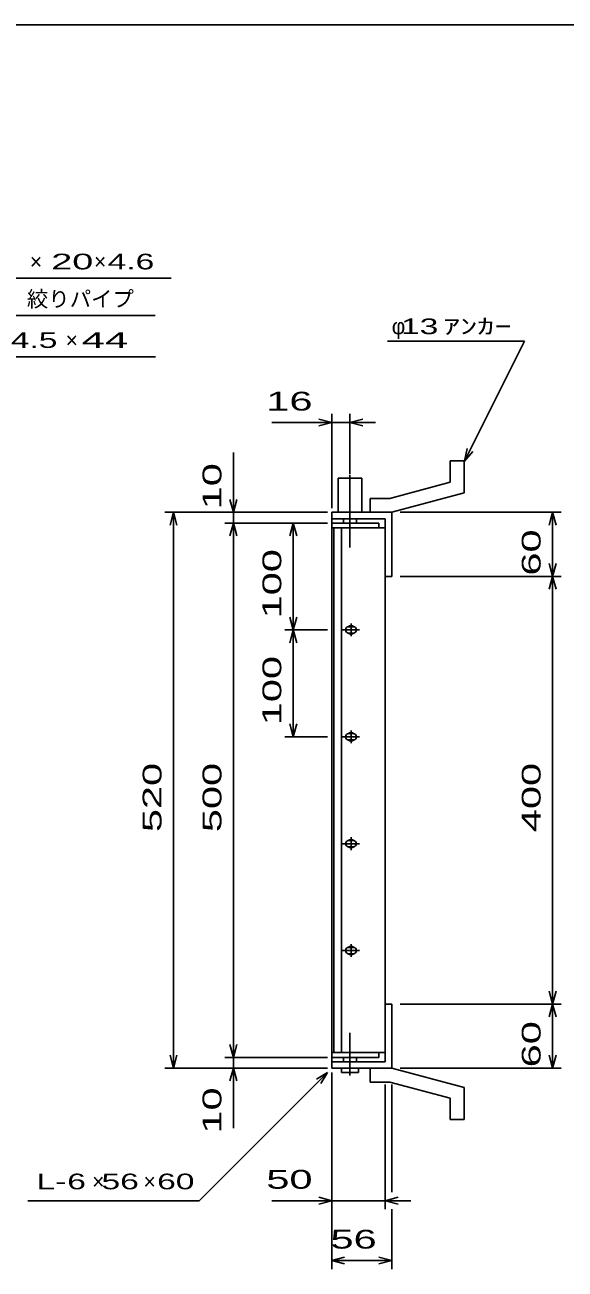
# Model space of a CAD drawing. Units: millimetres, scale not verified. Extents: x -1456 to 1389, y -1026 to 839.
# Drawn here: x -416 to 89, y -325 to 839 of the extents above; entities that cross this region are included whole.
import ezdxf
from ezdxf.enums import TextEntityAlignment as Align

# ---------------------------------------------------------------- set-up
doc = ezdxf.new("R2010")
doc.units = ezdxf.units.MM
doc.header["$LTSCALE"] = 8
doc.linetypes.add('LONG_DASHED_DOTTED', pattern=[15.25, 12, -1.5, 0.25, -1.5])
for name, color, linetype, lineweight in [('0_2', 150, 'Continuous', 25), ('16', 3, 'Continuous', 25), ('19', 6, 'Continuous', 25), ('22', 2, 'Continuous', 25)]:
    doc.layers.add(name, color=color, linetype=linetype, lineweight=lineweight)
doc.styles.add('ベクトル', font='')
doc.styles.get('ベクトル').set_extended_font_data('ベクトル')

msp = doc.modelspace()

# ---------------------------------------------------------------- linework, layer by layer
at = {"layer": '0_2'}
msp.add_line((-1379.2, 838.8), (1388.8, 838.8), dxfattribs=at)
at = {"layer": '16'}
for p, q in [((-85, 372.8), (-129, 372.8)), ((-129, 372.8), (-129, 368.3)), ((-85, 368.3), (-85, 372.8)), ((-129, 368.3), (-85, 368.3)), ((-129, 368.3), (-129, -122.7)), ((-79, 368.3), (-129, 368.3)), ((-127, 368.3), (-127, -122.7)), ((-120, -122.7), (-120, 368.3)), ((-79, -122.7), (-79, 368.3)), ((-119, 272.8), (-103, 272.8)), ((-109, 275.8), (-113, 275.8)), ((-113, 269.8), (-109, 269.8)), ((-111, 278.8), (-111, 266.8)), ((-109, 175.8), (-113, 175.8)), ((-111, 178.8), (-111, 166.8)), ((-119, 172.8), (-103, 172.8)), ((-113, 169.8), (-109, 169.8)), ((-119, 72.8), (-103, 72.8)), ((-109, 75.8), (-113, 75.8)), ((-111, 78.8), (-111, 66.8)), ((-113, 69.8), (-109, 69.8)), ((-111, -21.2), (-111, -33.2)), ((-119, -27.2), (-103, -27.2)), ((-109, -24.2), (-113, -24.2)), ((-113, -30.2), (-109, -30.2)), ((-129, -122.7), (-85, -122.7)), ((-129, -127.2), (-129, -122.7)), ((-129, -122.7), (-79, -122.7)), ((-85, -127.2), (-129, -127.2)), ((-85, -122.7), (-85, -127.2))]:
    msp.add_line(p, q, dxfattribs=at)
for centre, radius, start, end in [((-113, 272.8), 3, 90, 270), ((-111, 272.8), 4, 46.6, 133.4), ((-111, 272.8), 4, 226.6, 313.4), ((-109, 272.8), 3, 270, 90), ((-113, 172.8), 3, 90, 270), ((-111, 172.8), 4, 46.6, 133.4), ((-109, 172.8), 3, 270, 90), ((-111, 172.8), 4, 226.6, 313.4), ((-113, 72.8), 3, 90, 270), ((-111, 72.8), 4, 46.6, 133.4), ((-111, 72.8), 4, 226.6, 313.4), ((-109, 72.8), 3, 270, 90), ((-111, -27.2), 4, 46.6, 133.4), ((-113, -27.2), 3, 90, 270), ((-111, -27.2), 4, 226.6, 313.4), ((-109, -27.2), 3, 270, 90)]:
    msp.add_arc(centre, radius, start, end, dxfattribs=at)
at = {"layer": '19'}
for p, q in [((-18.39, 430.92), (-5.39, 430.92)), ((-18.39, 410.9), (-18.39, 430.92)), ((-5.39, 400.92), (-5.39, 430.92)), ((-123, 382.8), (-123, 414.8)), ((-123, 414.8), (-101, 414.8)), ((-101, 414.8), (-101, 382.8)), ((-18.39, 410.9), (-74.72, 395.81)), ((-93.01, 395.81), (-74.72, 395.81)), ((-93.01, 382.81), (-93.01, 395.81)), ((-73, 382.8), (-5.39, 400.92)), ((-129, 372.8), (-129, 382.8)), ((-129, 376.8), (-129, 382.8)), ((-129, 382.8), (-73, 382.8)), ((-79, 376.8), (-129, 376.8)), ((-118, 372.8), (-118, 376.8)), ((-106, 376.8), (-106, 372.8)), ((-93, 382.8), (-73, 382.8)), ((-79, 322.8), (-79, 376.8)), ((-73, 382.8), (-73, 322.8)), ((-73, 322.8), (-79, 322.8)), ((-73, -77.2), (-79, -77.2)), ((-79, -77.2), (-79, -131.2)), ((-73, -137.2), (-73, -77.2)), ((-129, -131.2), (-129, -121.2)), ((-118, -127.2), (-118, -131.2)), ((-106, -131.2), (-106, -127.2)), ((-129, -131.2), (-129, -137.2)), ((-79, -131.2), (-129, -131.2)), ((-129, -137.2), (-73, -137.2)), ((-120, -137.2), (-120, -141.2)), ((-104, -141.2), (-104, -137.2)), ((-93.01, -150.21), (-93.01, -137.21)), ((-93, -137.2), (-73, -137.2)), ((-73, -137.2), (-5.39, -155.32)), ((-120, -141.2), (-104, -141.2)), ((-93.01, -150.21), (-74.72, -150.21)), ((-18.39, -165.3), (-74.72, -150.21)), ((-5.39, -185.32), (-5.39, -155.32)), ((-18.39, -185.32), (-18.39, -165.3)), ((-18.39, -185.32), (-5.39, -185.32))]:
    msp.add_line(p, q, dxfattribs=at)
at = {"layer": '19', "linetype": 'LONG_DASHED_DOTTED'}
for p, q in [((-112, 417.8), (-112, 349.8)), ((-112, -144.2), (-112, -104.2))]:
    msp.add_line(p, q, dxfattribs=at)
at = {"layer": '22', "color": 4}
for p, q in [((-663.25, 601.8), (-279.25, 601.8)), ((-646, 566.8), (-294, 566.8)), ((-77, 542.8), (51, 542.8)), ((-5, 430.8), (51, 542.8)), ((-629.8, 528.3), (-293.8, 528.3)), ((-185, 466.8), (-129, 466.8)), ((-129, 466.8), (-141, 470)), ((-141, 463.6), (-129, 466.8)), ((-129, 386.8), (-129, 474.8)), ((-129, 466.8), (-112, 466.8)), ((-112, 418.8), (-112, 474.8)), ((-112, 466.8), (-100, 470)), ((-100, 463.6), (-112, 466.8)), ((-112, 466.8), (-88, 466.8)), ((-5, 430.8), (-2.6, 442.48)), ((-221, 382.8), (-221, 438.8)), ((-5, 430.8), (3, 439.6)), ((-221, 382.8), (-224.2, 394.8)), ((-217.8, 394.8), (-221, 382.8)), ((-285, 382.8), (-133, 382.8)), ((-280.2, 370.8), (-277, 382.8)), ((-273.8, 370.8), (-277, 382.8)), ((-277, -137.2), (-277, 382.8)), ((-133, 382.8), (-229, 382.8)), ((-229, 372.8), (-133, 372.8)), ((-224.2, 360.8), (-221, 372.8)), ((-221, 382.8), (-221, 372.8)), ((-217.8, 360.8), (-221, 372.8)), ((-221, -127.2), (-221, 372.8)), ((-133, 372.8), (-173, 372.8)), ((-165, 372.8), (-168.2, 360.8)), ((-161.8, 360.8), (-165, 372.8)), ((-165, 372.8), (-165, 272.8)), ((-65, 382.8), (85.4, 382.8)), ((74.2, 370.8), (77.4, 382.8)), ((80.6, 370.8), (77.4, 382.8)), ((77.4, 322.8), (77.4, 382.8)), ((77.4, 322.8), (74.2, 334.8)), ((77.4, 322.8), (80.6, 334.8)), ((-65, 322.8), (85.4, 322.8)), ((74.2, 310.8), (77.4, 322.8)), ((80.6, 310.8), (77.4, 322.8)), ((77.4, -77.2), (77.4, 322.8)), ((-165, 272.8), (-168.2, 284.8)), ((-161.8, 284.8), (-165, 272.8)), ((-173, 272.8), (-133, 272.8)), ((-165, 272.8), (-168.2, 260.8)), ((-161.8, 260.8), (-165, 272.8)), ((-165, 272.8), (-165, 172.8)), ((-165, 172.8), (-168.2, 184.8)), ((-161.8, 184.8), (-165, 172.8)), ((-173, 172.8), (-133, 172.8)), ((77.4, -77.2), (74.2, -65.2)), ((77.4, -77.2), (80.6, -65.2)), ((-65, -77.2), (85.4, -77.2)), ((74.2, -89.2), (77.4, -77.2)), ((80.6, -89.2), (77.4, -77.2)), ((77.4, -137.2), (77.4, -77.2)), ((-221, -127.2), (-224.2, -115.2)), ((-221, -127.2), (-217.8, -115.2)), ((-277, -137.2), (-280.2, -125.2)), ((-277, -137.2), (-273.8, -125.2)), ((-229, -127.2), (-133, -127.2)), ((-221, -137.2), (-221, -127.2)), ((77.4, -137.2), (74.2, -125.2)), ((77.4, -137.2), (80.6, -125.2)), ((-285, -137.2), (-133, -137.2)), ((-229, -137.2), (-133, -137.2)), ((-224.2, -149.2), (-221, -137.2)), ((-217.8, -149.2), (-221, -137.2)), ((-221, -193.2), (-221, -137.2)), ((-65, -137.2), (85.4, -137.2)), ((-253, -261.2), (-133, -141.2)), ((-143.4, -147.6), (-133, -141.2)), ((-139.4, -151.6), (-133, -141.2)), ((-129, -269.2), (-129, -141.2)), ((-129, -325.2), (-129, -141.2)), ((-79, -269.2), (-79, -152.6)), ((-73, -253.2), (-73, -152.6)), ((-413, -261.2), (-253, -261.2)), ((-185, -261.2), (-129, -261.2)), ((-129, -261.2), (-141, -258)), ((-141, -264.4), (-129, -261.2)), ((-129, -261.2), (-79, -261.2)), ((-79, -261.2), (-67, -258)), ((-67, -264.4), (-79, -261.2)), ((-79, -261.2), (-55, -261.2)), ((-73, -325.2), (-73, -269.2)), ((-129, -317.2), (-117, -314)), ((-73, -317.2), (-85, -314)), ((-117, -320.4), (-129, -317.2)), ((-129, -317.2), (-73, -317.2)), ((-85, -320.4), (-73, -317.2))]:
    msp.add_line(p, q, dxfattribs=at)

# ---------------------------------------------------------------- texts
at = {"layer": '22', "style": 'ベクトル'}
for s, p in [('×', (-411.25, 617.4)), ('×', (-351.25, 617.4)), ('絞りパイプ', (-414, 582.4)), ('φ', (-73, 556.8)), ('×', (-377.8, 543.9)), ('×', (-353, -243.2)), ('×', (-305, -243.2))]:
    msp.add_text(s, height=14.66, dxfattribs=at).set_placement(p, align=Align.MIDDLE_LEFT)
for s, height, width, p in [('20', 14.66, 1.8, (-391.25, 617.4)), (' 4.6 ', 14.66, 1.6, (-347.25, 617.4)), (' 13 ', 14.66, 1.6, (-73, 556.8)), ('ｱﾝｶｰ', 14.66, 1.6, (-25, 556.8)), (' 4.5 ', 14.66, 1.6, (-437.8, 543.9)), (' 44 ', 14.66, 2, (-373.8, 543.9)), (' 16 ', 17.6, 1.65, (-201, 486.8)), (' 50 ', 17.6, 1.65, (-201, -241.2)), ('L-', 14.66, 1.6, (-405, -243.2)), (' 6 ', 14.66, 1.6, (-385, -243.2)), (' 56 ', 14.66, 1.6, (-353, -243.2)), (' 60 ', 14.66, 1.6, (-301, -243.2)), (' 56 ', 17.6, 1.65, (-141, -297.2))]:
    msp.add_text(s, height=height, dxfattribs=dict(at, width=width)).set_placement(p, align=Align.MIDDLE_LEFT)
at = {"layer": '22', "style": 'ベクトル', "width": 1.65}
for s, p in [(' 10 ', (-241, 374.8)), (' 60 ', (57.4, 312.8)), (' 100 ', (-185, 272.8)), (' 100 ', (-185, 172.8)), (' 520 ', (-297, 72.8)), (' 500 ', (-241, 72.8)), (' 400 ', (57.4, 72.8)), (' 60 ', (57.4, -147.2)), (' 10 ', (-241, -209.2))]:
    msp.add_text(s, height=17.6, rotation=90, dxfattribs=at).set_placement(p, align=Align.MIDDLE_LEFT)

doc.saveas('drawing.dxf')
